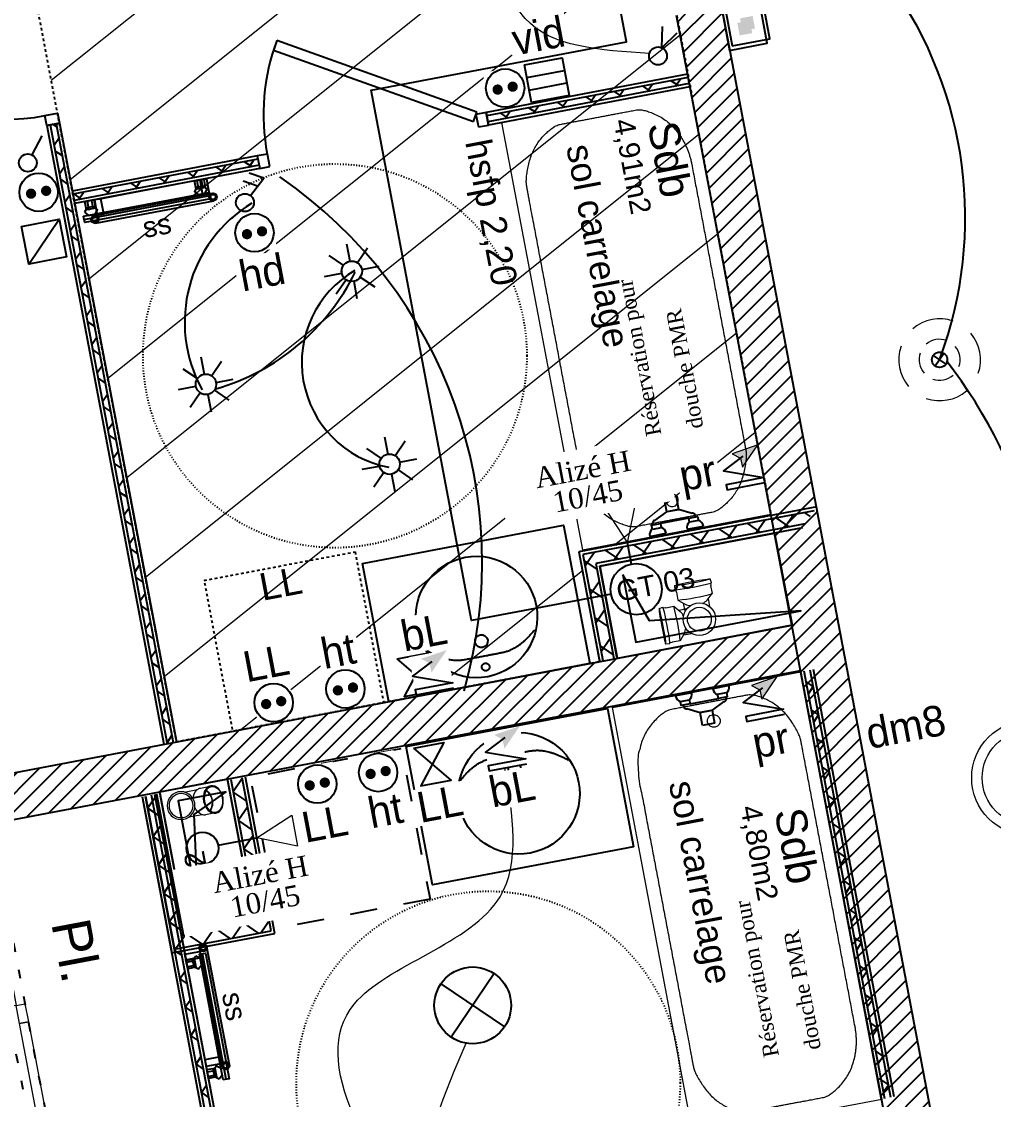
# Model space of a CAD drawing. Header units: centimetres. Extents: x 209280 to 319866, y -365283 to -277503.
# Drawn here: x 218585 to 222384, y -323979 to -319766 of the extents above; entities that cross this region are included whole.
import ezdxf

# ---------------------------------------------------------------- set-up
doc = ezdxf.new("R2010")
doc.units = ezdxf.units.CM
doc.linetypes.add('Style de ligne -1', pattern=[0.41664, 0.20828, -0.20836])
doc.linetypes.add('Style de ligne -5', pattern=[0.20828, 0.069425, -0.138855])
doc.layers.get('0').update_dxf_attribs({"color": 252})
for name, color, linetype in [('3-BAT C-Niveau 1', 252, 'Continuous'), ('prlm-EAU-CHU', 42, 'Continuous'), ('prlm-EAU-EF', 161, 'Continuous'), ('prlm-GT', 242, 'Continuous'), ('prlm-MOD', 64, 'Continuous'), ('prlm-MOD-PB', 123, 'Continuous'), ('prlm-VMC', 93, 'Continuous')]:
    doc.layers.add(name, color=color, linetype=linetype)
for name, color, linetype, lineweight in [('prlm-CHAUFF-CONV', 1, 'Continuous', 25), ('prlm-ELEC-CFA', 1, 'Continuous', 25), ('prlm-ELEC-CFO', 1, 'Continuous', 25)]:
    doc.layers.add(name, color=color, linetype=linetype, lineweight=lineweight)
doc.layers.add('prlm-ZEROPLOT', color=254, linetype='Continuous', plot=False)
doc.styles.add('Geneva', font='arial.ttf')
doc.styles.add('Helvetica', font='arial.ttf')
doc.styles.add('prlm-elec-cfa', font='comic.ttf', dxfattribs={"height": 12})
doc.styles.add('prlm-elec-cfo', font='comic.ttf', dxfattribs={"height": 12})
doc.styles.add('prlm-vmc', font='pala.ttf', dxfattribs={"height": 14})
pattern_1 = [(45, (89146.82, 134700.79), (-31.2347524, 39.0434405), [])]

# ---------------------------------------------------------------- blocks, each defined once
blk = doc.blocks.new('xi.cee1')
at = {"layer": 'prlm-EAU-CHU', "color": 0, "lineweight": 13}
for p, q in [((7.43, 5), (2.17, 5)), ((12.09, 5.34), (8.77, 5.34)), ((2.17, -5), (7.43, -5)), ((8.77, -5.34), (12.09, -5.34))]:
    blk.add_line(p, q, dxfattribs=at)
for radius in [5.45, 4.69]:
    blk.add_circle((0, 0), radius, dxfattribs=at)
for centre, radius, start, end in [((10.09, 0.78), 4.99, 122.4397, 169.5051), ((8.79, 2.49), 2.86, 90.508, 118.9381), ((6.35, 0), 5.87, 317.8112, 42.1667), ((6.14, 0), 6.3, 318.9248, 41.0752), ((10.09, -0.78), 4.99, 190.4949, 237.5603), ((8.79, -2.49), 2.86, 241.0619, 269.492)]:
    blk.add_arc(centre, radius, start, end, dxfattribs=at)
for centre, major_axis, ratio in [((12.84, 0), (0, -5.44), 0.708306), ((12.94, 0), (0, -5.05), 0.707331)]:
    blk.add_ellipse(centre, major_axis=major_axis, ratio=ratio, dxfattribs=at)
blk = doc.blocks.new('xi.be')
at = {"layer": 'prlm-VMC', "color": 0, "linetype": 'ByBlock', "lineweight": 5, "flags": 128}
blk.add_lwpolyline([(-6.17, -15), (6.17, -15), (0, 0)], close=True, dxfattribs=at)
at = {"layer": 'prlm-VMC', "color": 0, "linetype": 'ByBlock', "lineweight": 5}
blk.add_solid([(0, -1), (5.17, -14), (-5.17, -14), (0, -1)], dxfattribs=at)
blk = doc.blocks.new('xi.cceu2')
at = {"layer": 'prlm-EAU-CHU', "color": 0, "lineweight": 13}
for p, q in [((7.27, 4.87), (4.09, 4.87)), ((6.83, 4.34), (8.91, 6.84)), ((8.92, 6.85), (12.09, 6.85)), ((12.09, 6.85), (12.22, 6.97)), ((12.22, 6.97), (13.03, 6.97)), ((13.12, 7.25), (13.03, 6.97)), ((13.12, 7.25), (14.67, 7.11)), ((-4.87, -7.27), (-4.87, -4.09)), ((4.87, -4.09), (4.87, -7.27)), ((-4.34, -6.83), (-6.84, -8.91)), ((4.09, -4.87), (7.27, -4.87)), ((6.84, -8.91), (4.34, -6.83)), ((8.91, -6.84), (6.83, -4.34)), ((12.09, -6.85), (8.92, -6.85)), ((12.22, -6.97), (12.09, -6.85)), ((13.03, -6.97), (12.22, -6.97)), ((13.03, -6.94), (13.12, -7.25)), ((14.67, -7.11), (13.12, -7.25)), ((-6.85, -12.09), (-6.97, -12.22)), ((-6.97, -12.22), (-6.97, -13.03)), ((-6.85, -8.92), (-6.85, -12.09)), ((6.85, -12.09), (6.85, -8.92)), ((6.97, -12.22), (6.85, -12.09)), ((6.97, -13.03), (6.97, -12.22)), ((-7.25, -13.12), (-6.97, -13.03)), ((-7.25, -13.12), (-7.11, -14.67)), ((6.94, -13.03), (7.25, -13.12)), ((7.11, -14.67), (7.25, -13.12))]:
    blk.add_line(p, q, dxfattribs=at)
for radius in [6.36, 4.67]:
    blk.add_circle((0, 0), radius, dxfattribs=at)
for centre, radius, start, end in [((11.68, 0.73), 6.05, 143.4458, 163.8668), ((87.18, 0), 78.56, 174.9975, 185.0025), ((119.65, -0.01), 106.84, 176.2523, 183.719), ((11.68, -0.73), 6.05, 196.1332, 216.5542), ((-0.73, -11.68), 6.05, 106.1332, 126.5542), ((0.73, -11.68), 6.05, 53.4458, 73.8668), ((0, -87.18), 78.56, 84.9975, 95.0025), ((0.01, -119.65), 106.84, 86.281, 93.7477)]:
    blk.add_arc(centre, radius, start, end, dxfattribs=at)
at = {"layer": 'prlm-EAU-CHU', "color": 0, "lineweight": 13, "extrusion": (0, 0, -1)}
blk.add_ellipse((14.67, 0), major_axis=(0, -7.1), ratio=0.043635, dxfattribs=at)
at = {"layer": 'prlm-EAU-CHU', "color": 0, "lineweight": 13}
blk.add_ellipse((0, -14.67), major_axis=(7.1, 0), ratio=0.043635, dxfattribs=at)
blk = doc.blocks.new('xi.BSO')
at = {"layer": 'prlm-ELEC-CFO', "lineweight": 5}
blk.add_hatch(color=0, dxfattribs=at).paths.add_polyline_path([(-2.5, -2.5), (2.5, -2.5), (2.5, 2.5), (-2.5, 2.5)])
at = {"layer": 'prlm-ELEC-CFO', "color": 0, "flags": 128}
blk.add_lwpolyline([(-7.5, -7.5), (7.5, -7.5), (7.5, 7.5), (-7.5, 7.5)], close=True, dxfattribs=at)
blk = doc.blocks.new('xi.LLrob')
at = {"layer": 'prlm-EAU-EF', "color": 0}
blk.add_lwpolyline([(-6, 7.5), (6, 7.5), (-6, -7.5), (6, -7.5)], close=True, dxfattribs=at)
blk = doc.blocks.new('xi.LL')
at = {"color": 0, "lineweight": 5}
blk.add_wipeout([(-7.5, -7.5), (7.5, -7.5), (7.5, 7.5), (-7.5, 7.5)], dxfattribs=at).dxf.layer = 'prlm-ELEC-CFO'
at = {"layer": 'prlm-ELEC-CFO', "color": 0, "linetype": 'ByBlock', "lineweight": 5, "const_width": 2}
for points in [[(-4, 0, 1), (-2, 0, 1)], [(2, 0, 1), (4, 0, 1)]]:
    blk.add_lwpolyline(points, format="xyb", close=True, dxfattribs=at)
at = {"layer": 'prlm-ELEC-CFO', "color": 0, "linetype": 'ByBlock', "lineweight": -2}
blk.add_circle((0, 0), 7.5, dxfattribs=at)
blk = doc.blocks.new('xi.PCHT')
at = {"color": 0, "lineweight": 5}
blk.add_wipeout([(-7.5, -7.5), (7.5, -7.5), (7.5, 7.5), (-7.5, 7.5)], dxfattribs=at).dxf.layer = 'prlm-ELEC-CFO'
at = {"layer": 'prlm-ELEC-CFO', "color": 0, "linetype": 'ByBlock', "lineweight": 5, "const_width": 2}
for points in [[(-4, 0, 1), (-2, 0, 1)], [(2, 0, 1), (4, 0, 1)]]:
    blk.add_lwpolyline(points, format="xyb", close=True, dxfattribs=at)
at = {"layer": 'prlm-ELEC-CFO', "color": 0, "linetype": 'ByBlock', "lineweight": -2}
blk.add_circle((0, 0), 7.5, dxfattribs=at)
blk = doc.blocks.new('xi.PCHD')
at = {"color": 0, "lineweight": 5}
blk.add_wipeout([(-7.5, -7.5), (7.5, -7.5), (7.5, 7.5), (-7.5, 7.5)], dxfattribs=at).dxf.layer = 'prlm-ELEC-CFO'
at = {"layer": 'prlm-ELEC-CFO', "color": 0, "linetype": 'ByBlock', "lineweight": 5, "const_width": 2}
for points in [[(-4, 0, 1), (-2, 0, 1)], [(2, 0, 1), (4, 0, 1)]]:
    blk.add_lwpolyline(points, format="xyb", close=True, dxfattribs=at)
at = {"layer": 'prlm-ELEC-CFO', "color": 0, "linetype": 'ByBlock', "lineweight": -2}
blk.add_circle((0, 0), 7.5, dxfattribs=at)
blk = doc.blocks.new('xi.PR')
at = {"layer": 'prlm-ELEC-CFO', "lineweight": 5}
blk.add_hatch(color=0, dxfattribs=at).paths.add_polyline_path([(-3, 6), (-0.1, 3.7), (0, 0), (7.5, 7.5)])
at = {"layer": 'prlm-ELEC-CFO', "color": 0}
blk.add_lwpolyline([(0.95, 4.23), (-7.5, 0), (7.5, -5.5), (-7.5, -5.5), (-7.5, -7.5), (7.5, -7.5)], dxfattribs=at)
at = {"layer": 'prlm-ELEC-CFO', "color": 0, "lineweight": 5, "flags": 128}
blk.add_lwpolyline([(-3, 6), (-0.1, 3.7), (0, 0), (7.5, 7.5)], close=True, dxfattribs=at)
blk = doc.blocks.new('xi.DA')
at = {"layer": 'prlm-ELEC-CFO', "color": 0}
for points in [[(4.05, 1.39), (-1.17, 4.34)], [(0.61, -1.67), (7.04, 4.05), (1.81, 7.01)]]:
    blk.add_lwpolyline(points, dxfattribs=at)
blk.add_circle((-2, -4), 3.5, dxfattribs=at)
blk = doc.blocks.new('xi.BL')
at = {"color": 0, "lineweight": 5}
blk.add_wipeout([(-7.5, -7.5), (7.5, -7.5), (7.5, 7.5), (-7.5, 7.5)], dxfattribs=at).dxf.layer = 'prlm-ELEC-CFO'
at = {"layer": 'prlm-ELEC-CFO', "lineweight": 5}
blk.add_hatch(color=0, dxfattribs=at).paths.add_polyline_path([(-3, 6), (-0.1, 3.7), (0, 0), (7.5, 7.5)])
at = {"layer": 'prlm-ELEC-CFO', "color": 0}
blk.add_lwpolyline([(0.95, 4.23), (-7.5, 0), (7.5, -5.5), (-7.5, -5.5), (-7.5, -7.5), (7.5, -7.5)], dxfattribs=at)
blk = doc.blocks.new('xi.PC')
at = {"color": 0, "lineweight": 5}
blk.add_wipeout([(-7.5, -7.5), (7.5, -7.5), (7.5, 7.5), (-7.5, 7.5)], dxfattribs=at).dxf.layer = 'prlm-ELEC-CFO'
at = {"layer": 'prlm-ELEC-CFO', "color": 0, "linetype": 'ByBlock', "lineweight": 5, "const_width": 2}
for points in [[(-4, 0, 1), (-2, 0, 1)], [(2, 0, 1), (4, 0, 1)]]:
    blk.add_lwpolyline(points, format="xyb", close=True, dxfattribs=at)
at = {"layer": 'prlm-ELEC-CFO', "color": 0, "linetype": 'ByBlock', "lineweight": -2}
blk.add_circle((0, 0), 7.5, dxfattribs=at)
blk = doc.blocks.new('xi.VID')
at = {"layer": 'prlm-ELEC-CFA', "color": 0, "linetype": 'ByBlock', "lineweight": -2, "flags": 128}
blk.add_lwpolyline([(-7.5, 7.5), (7.5, 7.5), (7.5, -7.5), (-7.5, -7.5)], close=True, dxfattribs=at)
at = {"layer": 'prlm-ELEC-CFA', "color": 0}
for points in [[(-7.5, 2.5), (7.5, 2.5)], [(-7.5, -2.5), (7.5, -2.5)]]:
    blk.add_lwpolyline(points, dxfattribs=at)
blk = doc.blocks.new('xi.VV')
at = {"layer": 'prlm-ELEC-CFO', "color": 0}
blk.add_lwpolyline([(6.95, 3.42), (0.01, -1.13), (1.91, 6.95)], dxfattribs=at)
blk.add_circle((-2, -4), 3.5, dxfattribs=at)
blk = doc.blocks.new('xi.SPOT')
at = {"color": 0, "lineweight": 5}
blk.add_wipeout([(-4, 0), (-2.83, -2.83), (0, -4), (2.83, -2.83), (4, 0), (2.83, 2.83), (0, 4), (-2.83, 2.83)], dxfattribs=at).dxf.layer = 'prlm-ELEC-CFO'
at = {"layer": 'prlm-ELEC-CFO', "color": 0, "linetype": 'ByBlock', "lineweight": -2, "flags": 128}
for points in [[(0, 10.88), (0, 4)], [(-7.69, 7.69), (-2.83, 2.83)], [(7.69, 7.69), (2.83, 2.83)], [(-10.88, 0), (-4, 0)], [(4, 0), (10.88, 0)], [(-2.83, -2.83), (-7.69, -7.69)], [(0, -4), (0, -10.88)], [(2.83, -2.83), (7.69, -7.69)]]:
    blk.add_lwpolyline(points, dxfattribs=at)
at = {"layer": 'prlm-ELEC-CFO', "color": 0, "linetype": 'ByBlock', "lineweight": -2}
blk.add_circle((0, 0), 4, dxfattribs=at)
blk = doc.blocks.new('xi.dchrob')
at = {"layer": 'prlm-MOD', "color": 161}
for p, q in [((8.16, -2.3), (8.16, 2.3)), ((13.38, 1.16), (13.38, -1.16))]:
    blk.add_line(p, q, dxfattribs=at)
for points in [[(0, 10.66), (0, 4.16)], [(4.19, -5.66), (4.19, 5.66)], [(5.77, 7.56), (8.16, 2.38)], [(0, -4.16), (0, -10.66)], [(5.77, -7.26), (8.16, -2.37)]]:
    blk.add_lwpolyline(points, dxfattribs=at)
for points in [[(2.5, 9.16), (4.19, 9.16), (4.19, 5.66), (2.5, 5.66)], [(13.38, -2.37), (8.16, -2.37), (8.16, 2.38), (13.38, 2.38)], [(2.5, -5.66), (4.19, -5.66), (4.19, -9.16), (2.5, -9.16)]]:
    blk.add_lwpolyline(points, close=True, dxfattribs=at)
for centre, radius, start, end in [((0, 7.41), 3.25, 32.579, 90), ((4.65, 7.56), 1.13, 0, 114.0743), ((0, 7.41), 3.25, 270, 327.421), ((0, -7.41), 3.25, 32.579, 90), ((4.65, -7.26), 1.13, 245.9257, 360), ((0, -7.41), 3.25, 270, 327.421)]:
    blk.add_arc(centre, radius, start, end, dxfattribs=at)
blk = doc.blocks.new('xi.SA')
at = {"layer": 'prlm-ELEC-CFO', "color": 0}
blk.add_lwpolyline([(0.2, -1.28), (5.5, 5.28)], dxfattribs=at)
blk.add_circle((-2, -4), 3.5, dxfattribs=at)
blk = doc.blocks.new('xi.PTCE')
at = {"layer": 'prlm-ELEC-CFO', "color": 0}
for points in [[(-10.61, 10.61), (10.61, -10.61)], [(10.61, 10.61), (-10.61, -10.61)]]:
    blk.add_lwpolyline(points, dxfattribs=at)
at = {"layer": 'prlm-ELEC-CFO', "color": 0, "linetype": 'ByBlock'}
blk.add_circle((0, 0), 15, dxfattribs=at)
blk = doc.blocks.new('xi.tsl-050-050')
at = {"layer": 'prlm-CHAUFF-CONV', "linetype": 'ByBlock', "lineweight": -2}
h = blk.add_hatch(color=0, dxfattribs=at)
edge = h.paths.add_edge_path()
edge.add_arc((-23.5, 7.5), 1.5, 0, 360)
edge = h.paths.add_edge_path(flags=17)
edge.add_arc((-23.5, 7.5), 1, 0, 360)
edge = h.paths.add_edge_path()
edge.add_arc((23.5, 7.5), 1.5, 0, 360)
edge = h.paths.add_edge_path(flags=17)
edge.add_arc((23.5, 7.5), 1, 0, 360)
at = {"layer": 'prlm-CHAUFF-CONV', "color": 0, "linetype": 'ByBlock', "lineweight": -2, "flags": 128}
for points in [[(23.5, 9), (-23.5, 9)], [(23.5, 6), (-23.5, 6)]]:
    blk.add_lwpolyline(points, dxfattribs=at)
at = {"layer": 'prlm-CHAUFF-CONV', "color": 0, "linetype": 'ByBlock', "lineweight": -2}
for points in [[(-19.73, 0), (-22.27, 0), (-22.27, 6), (-19.73, 6)], [(19.73, 0), (22.27, 0), (22.27, 6), (19.73, 6)]]:
    blk.add_lwpolyline(points, close=True, dxfattribs=at)
for centre, radius in [((-23.5, 7.5), 1.5), ((-23.5, 7.5), 1), ((23.5, 7.5), 1.5), ((23.5, 7.5), 1)]:
    blk.add_circle(centre, radius, dxfattribs=at)
at = {"layer": 'prlm-ZEROPLOT', "linetype": 'ByBlock', "lineweight": -2, "flags": 128}
blk.add_lwpolyline([(-21, 0), (21, 0)], dxfattribs=at)
blk = doc.blocks.new('xi.dm8')
at = {"layer": 'prlm-ELEC-CFO', "color": 0}
for points in [[(-2.12, 2.12), (2.12, -2.12)], [(2.12, 2.12), (-2.12, -2.12)]]:
    blk.add_lwpolyline(points, dxfattribs=at)
blk.add_circle((0, 0), 3, dxfattribs=at)
at = {"layer": 'prlm-ELEC-CFO', "color": 0, "lineweight": 13}
for radius, start, end in [(16, 60, 120), (16, 150, 210), (8, 60, 120), (16, 330, 30), (8, 150, 210), (8, 330, 30), (8, 240, 300), (16, 240, 300)]:
    blk.add_arc((0, 0), radius, start, end, dxfattribs=at)
blk = doc.blocks.new('xi.lumD')
at = {"layer": 'prlm-ELEC-CFO', "color": 0, "linetype": 'ByBlock', "lineweight": 13}
for radius in [22.49, 18.39]:
    blk.add_circle((0, 0), radius, dxfattribs=at)
blk = doc.blocks.new('Groupe-73-1')
at = {"linetype": 'Continuous', "flags": 128}
blk.add_lwpolyline([(13184.54, -45697.6), (13105.94, -45712.51), (13095.68, -45658.48), (13174.28, -45643.56)], close=True, dxfattribs=at)
at = {"linetype": 'Continuous'}
for centre, major_axis in [((13140.25, -45679.39), (4.43, -23.33)), ((13142.17, -45688.87), (-2.46, -0.47)), ((13143.86, -45698.91), (-1.47, -0.28))]:
    blk.add_ellipse(centre, major_axis=major_axis, ratio=1, dxfattribs=at)
blk.add_open_spline([(13120.87, -45692.38), (13128.4, -45697.36), (13143.74, -45694.55), (13156.99, -45691.94), (13163.05, -45684.37)], degree=2, dxfattribs=at)
blk = doc.blocks.new('Baignoire 175x75')
at = {"linetype": 'Continuous', "lineweight": 18, "flags": 128}
blk.add_lwpolyline([(0, 0), (170, 0), (170, -75), (0, -75)], close=True, dxfattribs=at)
at = {"linetype": 'Continuous', "lineweight": 18}
blk.add_ellipse((12.5, -37), major_axis=(2.5, 0), ratio=1, dxfattribs=at)
blk.add_open_spline([(140.1, -5), (146.77, -5), (158.33, -10.35), (165, -19.6), (165, -37.5), (165, -55.4), (158.33, -64.65), (146.77, -70), (85, -70), (23.23, -70), (11.67, -64.65), (5, -55.4), (5, -37.5), (5, -19.6), (11.67, -10.35), (23.23, -5), (83.33, -5), (140.1, -5)], degree=2, knots=[0, 0, 0, 0.017264, 0.034528, 0.051791, 0.150116, 0.16738, 0.184644, 0.201908, 0.504316, 0.52158, 0.538843, 0.556107, 0.654432, 0.671696, 0.68896, 0.706224, 1, 1, 1], dxfattribs=at)
blk = doc.blocks.new('Groupe-83-1')
at = {"linetype": 'Continuous'}
for p, q in [((13032.61, -45508.48), (13033.26, -45511.93)), ((13030.89, -45508.8), (13031.57, -45512.39)), ((12986.88, -45524.03), (13036.01, -45514.73)), ((12988.04, -45516.92), (12988.7, -45520.44)), ((12989.76, -45516.59), (12990.34, -45519.7))]:
    blk.add_line(p, q, dxfattribs=at)
at = {"linetype": 'Continuous', "flags": 128}
for points in [[(13030.03, -45508.97), (13033.62, -45508.29), (13034.23, -45511.52), (13030.64, -45512.2)], [(13035.01, -45512.16), (13033.45, -45510.89), (13030.95, -45511.39), (13030.03, -45513.15), (13031.59, -45514.41), (13034.08, -45513.92)], [(12986.65, -45522.82), (13035.78, -45513.52), (13036.24, -45515.93), (12987.11, -45525.24)], [(12987.18, -45517.08), (12990.69, -45516.42), (12991.29, -45519.61), (12987.78, -45520.27)], [(12987.09, -45521.23), (12988.65, -45522.5), (12991.15, -45522), (12992.07, -45520.24), (12990.51, -45518.98), (12988.02, -45519.47)]]:
    blk.add_lwpolyline(points, close=True, dxfattribs=at)
at = {"insert": (13014.57, -45522.43), "char_height": 7.993, "width": 24.9991, "attachment_point": 2, "rotation": 10.6809, "line_spacing_factor": 1.060906, "style": 'Geneva'}
blk.add_mtext('ss', dxfattribs=at)
blk = doc.blocks.new('Sol carrelage')
at = {"insert": (0, -0.78), "char_height": 10.0872, "attachment_point": 2, "line_spacing_factor": 0.834288, "style": 'Helvetica'}
blk.add_mtext('sol carrelage', dxfattribs=at)
blk = doc.blocks.new('hsfp 2.20')
at = {"insert": (0, -0.78), "char_height": 10.087, "attachment_point": 2, "line_spacing_factor": 0.834288, "style": 'Helvetica'}
blk.add_mtext('hsfp 2,20', dxfattribs=at)
blk = doc.blocks.new('Groupe-40-1')
at = {"linetype": 'Continuous', "flags": 128}
blk.add_lwpolyline([(13201.62, -45769.23), (13123.02, -45784.09), (13112.8, -45730.04), (13191.41, -45715.19)], close=True, dxfattribs=at)
at = {"linetype": 'Continuous'}
for centre, major_axis in [((13156.85, -45748.33), (-4.41, 23.34)), ((13153.07, -45728.84), (-1.47, -0.28)), ((13155.17, -45738.81), (-2.46, -0.46))]:
    blk.add_ellipse(centre, major_axis=major_axis, ratio=1, dxfattribs=at)
blk.add_open_spline([(13134.06, -45743.32), (13139.25, -45735.93), (13154.56, -45732.94), (13167.84, -45730.53), (13176.25, -45735.35)], degree=2, dxfattribs=at)
blk = doc.blocks.new('Groupe-44-1')
at = {"linetype": 'Style de ligne -1', "ltscale": 50.8, "flags": 128}
blk.add_lwpolyline([(13122.12, -45789.68), (13063.18, -45800.9), (13051.96, -45741.95), (13110.9, -45730.73)], close=True, dxfattribs=at)
blk = doc.blocks.new('Groupe-52-1')
at = {"linetype": 'Continuous'}
for p, q in [((13042.44, -45860.07), (13033.13, -45810.94)), ((13026.89, -45814.34), (13030.33, -45813.68)), ((13027.21, -45816.06), (13030.8, -45815.38)), ((13035, -45857.19), (13038.1, -45856.6)), ((13035.33, -45858.91), (13038.84, -45858.24))]:
    blk.add_line(p, q, dxfattribs=at)
at = {"linetype": 'Continuous', "flags": 128}
for points in [[(13030.56, -45811.94), (13029.3, -45813.5), (13029.79, -45815.99), (13031.56, -45816.92), (13032.82, -45815.36), (13032.32, -45812.86)], [(13041.23, -45860.29), (13031.93, -45811.17), (13034.34, -45810.71), (13043.64, -45859.84)], [(13027.37, -45816.92), (13026.69, -45813.33), (13029.93, -45812.72), (13030.61, -45816.3)], [(13035.49, -45859.77), (13034.82, -45856.26), (13038.01, -45855.66), (13038.68, -45859.16)], [(13039.64, -45859.86), (13040.9, -45858.29), (13040.41, -45855.8), (13038.64, -45854.87), (13037.38, -45856.44), (13037.88, -45858.93)]]:
    blk.add_lwpolyline(points, close=True, dxfattribs=at)
at = {"insert": (13049.58, -45830.73), "char_height": 7.993, "width": 24.9991, "attachment_point": 2, "rotation": 280.6809, "line_spacing_factor": 1.060906, "style": 'Geneva'}
blk.add_mtext('ss', dxfattribs=at)
blk = doc.blocks.new('Groupe-53-1')
at = {"linetype": 'Style de ligne -5', "ltscale": 50.8, "flags": 128}
blk.add_lwpolyline([(12982.69, -45968.06), (12943.58, -45761.54), (12950.46, -45760.24), (12989.57, -45966.75)], close=True, dxfattribs=at)
at = {"linetype": 'Continuous', "lineweight": 18, "flags": 128}
for points in [[(12944.93, -45768.65), (12943.58, -45761.54), (12950.46, -45760.24), (12951.81, -45767.34)], [(12949.72, -45775.1), (12948.37, -45768), (12951.81, -45767.34), (12953.15, -45774.45)], [(12956.89, -45831.81), (12946.28, -45775.75), (12949.72, -45775.1), (12960.33, -45831.16)], [(12956.89, -45831.81), (12955.55, -45824.7), (12958.99, -45824.05), (12960.33, -45831.16)], [(12961.68, -45838.26), (12960.33, -45831.16), (12963.77, -45830.51), (12965.12, -45837.61)], [(12970.8, -45886.45), (12961.68, -45838.26), (12965.12, -45837.61), (12974.24, -45885.79)], [(12972.15, -45893.55), (12970.8, -45886.45), (12974.24, -45885.79), (12975.59, -45892.9)], [(12970.05, -45901.31), (12968.71, -45894.2), (12972.15, -45893.55), (12973.49, -45900.66)], [(12980, -45953.84), (12970.05, -45901.31), (12973.49, -45900.66), (12983.44, -45953.19)], [(12981.35, -45960.95), (12980, -45953.84), (12983.44, -45953.19), (12984.79, -45960.3)], [(12982.69, -45968.06), (12981.35, -45960.95), (12988.23, -45959.65), (12989.57, -45966.75)]]:
    blk.add_lwpolyline(points, close=True, dxfattribs=at)

msp = doc.modelspace()

# ---------------------------------------------------------------- hatches: boundary and pattern name
at = {"linetype": 'Continuous'}
h = msp.add_hatch(dxfattribs=at)
h.set_pattern_fill('02_ISOLANT', color=256, scale=10, angle=-169.254211, style=0, pattern_type=2)
h.set_pattern_definition([(235.745789, (88960.93, 134700.79), (66.12387, -45.029255), []), (325.745789, (88960.93, 134700.79), (-45.029255, -66.12387), [])])
h.paths.add_polyline_path([(221195.294, -320008.618), (221190.82, -319985.039), (220403.175, -320134.518), (220407.65, -320158.097)])
h = msp.add_hatch(dxfattribs=at)
h.set_pattern_fill('02_ISOLANT', color=256, scale=10, angle=-79.27656, style=0, pattern_type=2)
h.set_pattern_definition([(325.72344, (88960.93, 134700.79), (45.055044, 66.106301), []), (55.72344, (88960.93, 134700.79), (66.106301, -45.055044), [])])
h.paths.add_polyline_path([(218720.336, -320165.83), (218696.756, -320170.296), (219154.66, -322588.266), (219178.241, -322583.801)])
h = msp.add_hatch(dxfattribs=at)
h.set_pattern_fill('02_ISOLANT', color=256, scale=10, angle=-169.254211, style=0, pattern_type=2)
h.set_pattern_definition([(235.745789, (88960.93, 134700.79), (66.12387, -45.029255), []), (325.745789, (88960.93, 134700.79), (-45.029255, -66.12387), [])])
h.paths.add_polyline_path([(219513.607, -320327.768), (219509.132, -320304.189), (218785.767, -320441.469), (218790.232, -320465.05)])
h = msp.add_hatch(dxfattribs=at)
h.set_pattern_fill('02_ISOLANT', color=256, scale=10, angle=-79.276405, style=0, pattern_type=2)
h.set_pattern_definition([(325.723595, (88960.93, 134700.79), (45.054865, 66.106423), []), (55.723595, (88960.93, 134700.79), (66.106423, -45.054865), [])])
h.paths.add_polyline_path([(220830.204, -321884.233), (220778.785, -321849.189), (220857.294, -322263.749), (220900.526, -322255.562)])
h = msp.add_hatch(dxfattribs=at)
h.set_pattern_fill('02_ISOLANT', color=256, scale=10, angle=100.723595, style=0, pattern_type=2)
h.set_pattern_definition([(145.723595, (88960.93, 134700.79), (-45.054865, -66.106423), []), (235.723595, (88960.93, 134700.79), (-66.106423, 45.054865), [])])
h.paths.add_polyline_path([(219509.206, -323284.187), (219560.625, -323319.231), (219447.466, -322721.705), (219404.235, -322729.892)])
h = msp.add_hatch(dxfattribs=at)
h.set_pattern_fill('02_ISOLANT', color=256, scale=10, angle=-79.276402, style=0, pattern_type=2)
h.set_pattern_definition([(325.723598, (88960.93, 134700.79), (45.054861, 66.106426), []), (55.723598, (88960.93, 134700.79), (66.106426, -45.054861), [])])
h.paths.add_polyline_path([(219092.438, -322788.367), (219068.857, -322792.832), (219457.109, -324842.974), (219476.226, -324814.936)])
h = msp.add_hatch(dxfattribs=at)
h.set_pattern_fill('02_ISOLANT', color=256, scale=10, angle=-79.276405, style=0, pattern_type=2)
h.set_pattern_definition([(325.723595, (88960.93, 134700.79), (45.054865, 66.106423), []), (55.723595, (88960.93, 134700.79), (66.106423, -45.054865), [])])
h.paths.add_polyline_path([(219112.679, -322784.533), (219069.448, -322792.72), (219182.711, -323390.8), (219217.755, -323339.381)])
h = msp.add_hatch(dxfattribs=at)
h.set_pattern_fill('02_ISOLANT', color=256, scale=10, angle=10.723595, style=0, pattern_type=2)
h.set_pattern_definition([(55.723595, (88960.93, 134700.79), (-66.106423, 45.054865), []), (145.723595, (88960.93, 134700.79), (45.054865, 66.106423), [])])
h.paths.add_polyline_path([(219217.755, -323339.381), (219182.711, -323390.8), (219560.625, -323319.231), (219509.206, -323284.187)])
at = {"layer": '3-BAT C-Niveau 1', "linetype": 'Continuous', "lineweight": 18}
h = msp.add_hatch(dxfattribs=at)
h.set_pattern_fill('BA 13', color=256, scale=10, style=0, pattern_type=2)
h.set_pattern_definition([(218.65981, (88960.93, 134700.8), (-199.24783, 287.75041), [])])
h.paths.add_polyline_path([(218111.206, -316879.481), (219094.019, -316693.37), (219511.144, -318895.207), (219950.199, -318812.059), (219940.896, -318762.933), (219550.964, -318836.777), (219305.405, -317540.837), (220679.372, -317280.637), (220924.796, -318576.603), (220874.296, -318586.167), (220883.599, -318635.294), (220934.188, -318625.713), (221206.827, -320061.11), (221205.453, -320062.235), (221514.956, -321696.543), (220763.56, -321838.657), (220844.845, -322267.881), (219191.016, -322581.39), (219109.145, -322149.074), (219109.146, -322149.074), (218429.84, -318562.027), (217789.941, -318683.211), (217792.346, -318695.986), (217722.481, -318695.986), (217843.394, -319334.459), (217272.387, -319442.596), (217028.16, -318152.973), (218306.47, -317910.889)])
at = {"layer": '3-BAT C-Niveau 1', "linetype": 'Continuous'}
h = msp.add_hatch(dxfattribs=at)
h.set_pattern_fill('MURS MACONNERIE-2', color=256, scale=10, style=0, pattern_type=2)
h.set_pattern_definition(pattern_1)
h.paths.add_polyline_path([(222092.56, -324742.876), (222269.416, -324709.383), (221322.576, -319709.659), (221145.719, -319743.152)])
h = msp.add_hatch(dxfattribs=at)
h.set_pattern_fill('02_ISOLANT', color=256, scale=10, angle=-169.276405, style=0, pattern_type=2)
h.set_pattern_definition([(235.723595, (88960.93, 134700.79), (66.106423, -45.054865), []), (325.723595, (88960.93, 134700.79), (-45.054865, -66.106423), [])])
h.paths.add_polyline_path([(221648.133, -321729.335), (221683.177, -321677.916), (220778.785, -321849.189), (220830.204, -321884.233)])
h = msp.add_hatch(dxfattribs=at)
h.set_pattern_fill('MURS MACONNERIE-2', color=256, scale=10, style=0, pattern_type=2)
h.set_pattern_definition(pattern_1)
h.paths.add_polyline_path([(214770.856, -323418.124), (214804.348, -323594.981), (221637.394, -322300.949), (221603.901, -322124.092)])
h = msp.add_hatch(dxfattribs=at)
h.set_pattern_fill('02_ISOLANT', color=256, scale=10, angle=100.701401, style=0, pattern_type=2)
h.set_pattern_definition([(145.7014, (88960.93, 134700.79), (-45.080468, -66.088966), []), (235.7014, (88960.93, 134700.79), (-66.088966, 45.080468), [])])
h.paths.add_polyline_path([(221960.044, -323975.834), (221983.626, -323971.377), (221667.952, -322300.94), (221644.369, -322305.397)])

# ---------------------------------------------------------------- linework, layer by layer
at = {"linetype": 'Continuous'}
for p, q in [((219583.134, -319840.708), (219569.685, -319878.379)), ((220364.814, -320119.77), (219583.134, -319840.708)), ((219569.685, -319878.379), (220351.365, -320157.441)), ((221190.82, -319985.039), (220403.175, -320134.518)), ((221190.82, -319985.039), (220403.175, -320134.518)), ((221195.294, -320008.618), (220407.65, -320158.097)), ((221195.294, -320008.618), (220407.65, -320158.097)), ((221197.718, -320021.39), (220410.073, -320170.869)), ((220351.365, -320157.441), (220364.814, -320119.77)), ((218696.756, -320170.296), (219154.66, -322588.266)), ((218696.756, -320170.296), (219154.66, -322588.266)), ((218720.336, -320165.83), (219178.241, -322583.801)), ((218720.336, -320165.83), (219178.241, -322583.801)), ((218733.109, -320163.411), (219191.014, -322581.382)), ((220370.775, -320178.327), (220410.073, -320170.869)), ((219546.005, -320283.948), (219506.706, -320291.406)), ((219506.706, -320291.406), (219516.031, -320340.54)), ((219555.33, -320333.082), (219546.005, -320283.948)), ((219509.132, -320304.189), (218785.767, -320441.469)), ((219509.132, -320304.189), (218785.767, -320441.469)), ((219513.607, -320327.768), (218790.232, -320465.05)), ((219513.607, -320327.768), (218790.232, -320465.05)), ((219516.031, -320340.54), (219555.33, -320333.082)), ((219516.031, -320340.54), (218792.651, -320477.823)), ((220778.785, -321849.189), (220857.294, -322263.749)), ((220778.785, -321849.189), (220857.294, -322263.749)), ((220830.204, -321884.233), (220900.526, -322255.562)), ((220830.204, -321884.233), (220900.526, -322255.562)), ((220845.396, -321894.587), (220913.298, -322253.143)), ((219494.014, -323273.832), (219391.462, -322732.311)), ((219509.206, -323284.187), (219404.235, -322729.892)), ((219509.206, -323284.187), (219404.235, -322729.892)), ((219560.625, -323319.231), (219447.466, -322721.705)), ((219560.625, -323319.231), (219447.466, -322721.705)), ((219068.857, -322792.832), (219457.109, -324842.974)), ((219068.857, -322792.832), (219457.109, -324842.974)), ((219069.448, -322792.72), (219182.711, -323390.8)), ((219069.448, -322792.72), (219182.711, -323390.8)), ((219092.438, -322788.367), (219476.226, -324814.936)), ((219092.438, -322788.367), (219476.226, -324814.936)), ((219105.21, -322785.948), (219486.581, -324799.749)), ((219112.679, -322784.533), (219217.755, -323339.381)), ((219112.679, -322784.533), (219217.755, -323339.381)), ((219125.452, -322782.114), (219228.109, -323324.189)), ((219217.755, -323339.381), (219509.206, -323284.187)), ((219217.755, -323339.381), (219509.206, -323284.187)), ((219228.109, -323324.189), (219494.014, -323273.832)), ((219182.711, -323390.8), (219560.625, -323319.231)), ((219182.711, -323390.8), (219560.625, -323319.231))]:
    msp.add_line(p, q, dxfattribs=at)
at = {"linetype": 'Continuous', "lineweight": 25}
for p, q in [((221188.396, -319972.267), (220400.751, -320121.746)), ((221197.718, -320021.39), (220410.073, -320170.869)), ((220400.751, -320121.746), (220410.073, -320170.869)), ((218683.983, -320172.714), (218733.109, -320163.411)), ((218733.109, -320163.411), (219112.342, -322165.954)), ((218683.983, -320172.714), (219141.887, -322590.685)), ((219506.709, -320291.417), (218783.348, -320428.696)), ((219506.709, -320291.417), (219516.031, -320340.54)), ((219516.031, -320340.54), (218792.651, -320477.823)), ((220763.593, -321838.835), (220844.521, -322266.168)), ((220845.396, -321894.587), (220913.298, -322253.143)), ((219121.646, -322215.081), (219191.014, -322581.382)), ((219494.014, -323273.832), (219391.462, -322732.311)), ((219575.817, -323329.585), (219460.239, -322719.286)), ((219056.084, -322795.251), (219446.754, -324858.161)), ((219056.675, -322795.139), (219172.357, -323405.992)), ((219105.21, -322785.948), (219198.237, -323277.168)), ((219125.452, -322782.114), (219228.109, -323324.189)), ((219228.109, -323324.189), (219494.014, -323273.832)), ((219172.357, -323405.992), (219575.817, -323329.585)), ((219207.541, -323326.295), (219486.581, -324799.749))]:
    msp.add_line(p, q, dxfattribs=at)
at = {"linetype": 'Continuous', "flags": 128}
for points in [[(218683.983, -320172.714), (218676.54, -320133.413), (218725.678, -320124.107), (218733.121, -320163.409)], [(219384.461, -322776.048), (219197.204, -322811.51), (219275.973, -323227.443), (219259.258, -322865.228)]]:
    msp.add_lwpolyline(points, close=True, dxfattribs=at)
at = {"linetype": 'Style de ligne -1', "ltscale": 50.8, "flags": 128}
msp.add_lwpolyline([(219889.017, -321838.545), (220000.675, -322428.064), (219411.157, -322539.723), (219299.498, -321950.204)], close=True, dxfattribs=at)
at = {"linetype": 'Style de ligne -5', "ltscale": 50.8}
for centre in [(219810.085, -321072.698), (220409.374, -323914.64)]:
    msp.add_circle(centre, 750.014, dxfattribs=at)
at = {"linetype": 'Continuous'}
for centre, start, end in [((218522.103, -319317.907), 192.793131, 280.72344), ((220361.45, -320129.193), 159.662666, 190.745789)]:
    msp.add_arc(centre, 830.542, start, end, dxfattribs=at)
at = {"layer": '3-BAT C-Niveau 1', "linetype": 'Continuous', "lineweight": 25}
for p, q in [((222092.56, -324742.876), (221145.719, -319743.152)), ((222092.56, -324742.876), (221145.719, -319743.152)), ((222269.416, -324709.383), (221322.576, -319709.659)), ((222269.416, -324709.383), (221322.576, -319709.659)), ((221693.531, -321662.724), (220763.593, -321838.835)), ((221637.779, -321744.527), (220845.396, -321894.587)), ((214770.856, -323418.124), (221603.901, -322124.092)), ((214770.856, -323418.124), (221603.901, -322124.092)), ((214804.348, -323594.981), (221637.394, -322300.949)), ((214804.348, -323594.981), (221637.394, -322300.949)), ((221947.27, -323978.248), (221631.595, -322307.811)), ((221996.4, -323968.963), (221680.726, -322298.526))]:
    msp.add_line(p, q, dxfattribs=at)
at = {"layer": '3-BAT C-Niveau 1', "linetype": 'Continuous'}
for p, q in [((221683.177, -321677.916), (220778.785, -321849.189)), ((221683.177, -321677.916), (220778.785, -321849.189)), ((221648.133, -321729.335), (220830.204, -321884.233)), ((221648.133, -321729.335), (220830.204, -321884.233)), ((221637.779, -321744.527), (220845.396, -321894.587)), ((221947.27, -323978.248), (221631.595, -322307.811)), ((221960.044, -323975.834), (221644.369, -322305.397)), ((221960.044, -323975.834), (221644.369, -322305.397)), ((221983.626, -323971.377), (221667.952, -322300.94)), ((221983.626, -323971.377), (221667.952, -322300.94))]:
    msp.add_line(p, q, dxfattribs=at)
at = {"layer": '3-BAT C-Niveau 1', "linetype": 'Style de ligne -1', "ltscale": 50.8, "flags": 128}
msp.add_lwpolyline([(218111.206, -316879.481), (219094.019, -316693.37), (219511.144, -318895.207), (219950.199, -318812.059), (219940.896, -318762.933), (219550.964, -318836.777), (219305.405, -317540.837), (220679.372, -317280.637), (220924.796, -318576.603), (220874.296, -318586.167), (220883.599, -318635.294), (220934.188, -318625.713), (221206.827, -320061.11), (221205.453, -320062.235), (221514.956, -321696.543), (220763.56, -321838.657), (220844.845, -322267.881), (219191.016, -322581.39), (219109.145, -322149.074), (219109.146, -322149.074), (218429.84, -318562.027), (217789.941, -318683.211), (217792.346, -318695.986), (217722.481, -318695.986), (217843.394, -319334.459), (217272.387, -319442.596), (217028.16, -318152.973), (218306.47, -317910.889)], close=True, dxfattribs=at)
at = {"layer": '3-BAT C-Niveau 1', "linetype": 'Continuous', "flags": 128}
msp.add_lwpolyline([(220935.95, -321928.409), (220985.699, -322191.106), (221631.383, -322068.827), (221039.229, -322108.323)], close=True, dxfattribs=at)
at = {"layer": 'prlm-ELEC-CFO'}
msp.add_arc((220693.17, -320533.38), 1580.904, 339.699993, 35.317219, dxfattribs=at)
at = {"layer": 'prlm-ELEC-CFO', "lineweight": 13}
msp.add_spline([(220213.048, -324591.52), (220166.474, -324345.59), (220322.89, -323758.676)], degree=3, dxfattribs=at)
at = {"layer": 'prlm-GT', "ltscale": 50}
for points in [[(220845.508, -321894.903), (221528.763, -321765.509), (221596.983, -322125.74), (220913.728, -322255.133)], [(219218.476, -323273.04), (219484.38, -323222.683), (219390.472, -322726.805), (219124.567, -322777.161)]]:
    msp.add_lwpolyline(points, close=True, dxfattribs=at)
at = {"layer": 'prlm-VMC'}
for points in [[(220889.566, -322003.331), (220344.232, -322106.606), (219951.892, -320034.881), (220950.431, -319845.779), (220309.417, -316460.949)], [(219353.677, -322985.362), (219505.245, -322956.658)]]:
    msp.add_lwpolyline(points, dxfattribs=at)
at = {"layer": 'prlm-VMC', "ltscale": 50}
msp.add_lwpolyline([(220969.212, -321886.471), (220953.446, -321803.218)], dxfattribs=at)
at = {"layer": 'prlm-VMC'}
for centre, radius in [((220987.819, -321984.724), 100), ((219292.268, -322996.991), 62.5)]:
    msp.add_circle(centre, radius, dxfattribs=at)

# ---------------------------------------------------------------- block references
at = {"yscale": 10, "zscale": 10}
for name, p, xscale, rotation in [('Baignoire 175x75', (221514.682, -321691.435), -10, 280.7235947438961), ('hsfp 2.20', (220479.471, -320501.174), 10, 280.7235947438887), ('Sol carrelage', (220895.992, -320631.895), 10, 280.7235947438887), ('Baignoire 175x75', (221631.595, -322307.811), 10, 280.723594743867), ('Sol carrelage', (221297.119, -323118.658), 10, 280.7235947438887)]:
    msp.add_blockref(name, p, dxfattribs=dict(at, xscale=xscale, rotation=rotation))
at = {"xscale": 10, "yscale": 10, "zscale": 10}
for name in ['Groupe-83-1', 'Groupe-73-1', 'Groupe-40-1', 'Groupe-44-1', 'Groupe-53-1']:
    msp.add_blockref(name, (88960.928, 134700.79), dxfattribs=at)
at = {"layer": 'prlm-CHAUFF-CONV'}
for p, xscale, yscale, zscale, rotation in [((219088.86, -320421.946), 10, 10, 10, 190.7457885602209), ((219265.085, -323629.875), 9.999999999999998, 9.999999999999998, 9.999999999999998, 280.7741044053995)]:
    msp.add_blockref('xi.tsl-050-050', p, dxfattribs=dict(at, xscale=xscale, yscale=yscale, zscale=zscale, rotation=rotation))
at = {"layer": 'prlm-EAU-CHU', "ltscale": 50, "xscale": 10, "yscale": 10, "zscale": 10, "rotation": 190.7236014113927}
msp.add_blockref('xi.cceu2', (221234.691, -322102), dxfattribs=at)
at = {"layer": 'prlm-EAU-CHU', "xscale": -10, "yscale": 10, "zscale": 10, "rotation": 190.7236014113932}
msp.add_blockref('xi.cee1', (219208.615, -322830.438), dxfattribs=at)
at = {"layer": 'prlm-EAU-EF', "xscale": 10, "yscale": 10, "zscale": 10, "rotation": 10.72360141139323}
for p in [(220125.841, -322319.213), (220191.287, -322668.2)]:
    msp.add_blockref('xi.LLrob', p, dxfattribs=at)
at = {"layer": 'prlm-ELEC-CFO', "xscale": 10, "yscale": 10, "zscale": 10, "rotation": 10.72360141139323}
for name, p in [('xi.BSO', (221412.175, -319791.536)), ('xi.BSO', (221423.011, -319773.68)), ('xi.VV', (221085.232, -319857.604)), ('xi.dm8', (222173.951, -321087.958)), ('xi.lumD', (222524.064, -322721.712)), ('xi.PTCE', (220348.661, -323610.907))]:
    msp.add_blockref(name, p, dxfattribs=at)
at = {"layer": 'prlm-ELEC-CFO', "xscale": 10, "yscale": 10, "zscale": 10}
msp.add_blockref('Groupe-52-1', (88960.928, 134700.79), dxfattribs=at)
at = {"layer": 'prlm-MOD', "xscale": 10, "yscale": 10, "zscale": 10, "rotation": 280.7236014113927}
msp.add_blockref('xi.dchrob', (221245.922, -322381.186), dxfattribs=at)
at = {"layer": 'prlm-VMC', "ltscale": 50, "xscale": 10, "yscale": 10, "zscale": 10, "rotation": 190.7235947431435}
msp.add_blockref('xi.be', (220953.446, -321803.218), dxfattribs=at)
at = {"layer": 'prlm-VMC', "xscale": -9.999999999999998, "yscale": 10, "zscale": 10, "rotation": 100.723601411393}
msp.add_blockref('xi.be', (219505.245, -322956.658), dxfattribs=at)

# ---------------------------------------------------------------- texts
at = {"attachment_point": 2}
for s, insert, char_height, rotation, line_spacing_factor, style in [('Sdb\\P{\\H0.6752x;4,91m2}\\P', (221177.582, -320293.328), 120, 280.723595, 0.834288, 'Helvetica'), ('LL', (219588.039, -321910.081), 106.5703, 10.699702, 1.060906, 'Geneva'), ('Sdb\\P{\\H0.6752x;4,80m2}\\P', (221673.397, -322976.343), 120, 280.723595, 0.834288, 'Helvetica'), ('Pl.\\P', (218872.448, -323382.503), 151.3086, 280.723595, 0.834288, 'Helvetica')]:
    msp.add_mtext(s, dxfattribs=dict(at, insert=insert, char_height=char_height, rotation=rotation, line_spacing_factor=line_spacing_factor, style=style))
at = {"layer": '3-BAT C-Niveau 1', "char_height": 80, "attachment_point": 1, "line_spacing_factor": 0.25, "style": 'Geneva'}
for s, insert, rotation in [('GT 03', (220903.765, -321955.231), 10.723595), ('GT02', (219270.174, -323291.657), 100.723595)]:
    msp.add_mtext(s, dxfattribs=dict(at, insert=insert, rotation=rotation))
at = {"layer": 'prlm-MOD-PB', "style": 'prlm-vmc'}
for s, p in [('Réservation pour', (221086.678, -321379.918)), ('douche PMR', (221250.982, -321351.797)), ('Réservation pour', (221546.404, -323807.464)), ('douche PMR', (221710.707, -323779.344))]:
    msp.add_text(s, height=60, rotation=100.723601, dxfattribs=at).set_placement(p)

# ---------------------------------------------------------------- next in the draw order: block references
at = {"layer": 'prlm-ELEC-CFO', "xscale": 10, "yscale": 10, "zscale": 10}
for name, p, rotation in [('xi.PC', (220475.581, -320026.454), 10.72360141139323), ('xi.PCHD', (218651.821, -320433.391), 190.7236014113929), ('xi.SPOT', (219876.076, -320742.102), 10.72360141139323), ('xi.SPOT', (219306.007, -321184.032), 10.72360141139323), ('xi.SPOT', (220023.777, -321495.749), 10.72360141139323)]:
    msp.add_blockref(name, p, dxfattribs=dict(at, rotation=rotation))

# ---------------------------------------------------------------- next in the draw order: texts
at = {"layer": 'prlm-EAU-EF', "lineweight": 20, "insert": (220220.586, -322822.914), "char_height": 120, "attachment_point": 5, "rotation": 10.723601, "line_spacing_factor": 0.8, "style": 'prlm-elec-cfo', "bg_fill": 3, "box_fill_scale": 1.1, "bg_fill_color": 256, "bg_fill_transparency": 0}
msp.add_mtext('LL', dxfattribs=at)
at = {"layer": 'prlm-ELEC-CFA', "lineweight": 20, "insert": (220605.378, -319822.03), "char_height": 120, "attachment_point": 5, "rotation": 10.723601, "line_spacing_factor": 0.8, "style": 'prlm-elec-cfa', "bg_fill": 3, "box_fill_scale": 1.1, "bg_fill_color": 256, "bg_fill_transparency": 0}
msp.add_mtext('vid', dxfattribs=at)
at = {"layer": 'prlm-ELEC-CFO', "lineweight": 20, "char_height": 120, "rotation": 10.723601, "line_spacing_factor": 0.8, "style": 'prlm-elec-cfo', "bg_fill": 3, "bg_fill_color": 256, "bg_fill_transparency": 0}
for s, insert, attachment_point, box_fill_scale in [('hd', (219525.29, -320747.145), 5, 1.1), ('pr', (221231.097, -321548.156), 5, 1.1), ('bL', (220157.897, -322154.012), 5, 1.1), ('ht', (219822.973, -322226.335), 5, 1.1), ('LL', (219541.134, -322273.241), 5, 1.1), ('dm8', (222030.171, -322462.511), 2, 0.95), ('pr', (221516.67, -322592.691), 5, 1.1), ('LL', (219770.416, -322900.604), 5, 1.1)]:
    msp.add_mtext(s, dxfattribs=dict(at, insert=insert, attachment_point=attachment_point, box_fill_scale=box_fill_scale))

# ---------------------------------------------------------------- next in the draw order: linework, layer by layer
at = {"linetype": 'Continuous'}
for p, q in [((220400.749, -320121.734), (220361.45, -320129.193)), ((220410.073, -320170.869), (220400.749, -320121.734)), ((220361.45, -320129.193), (220370.775, -320178.327))]:
    msp.add_line(p, q, dxfattribs=at)
at = {"layer": 'prlm-ELEC-CFO', "linetype": 'ByBlock', "lineweight": -2, "flags": 128}
msp.add_lwpolyline([(218585.359, -320566.569), (218732.739, -320538.658), (218760.65, -320686.038), (218613.27, -320713.949)], close=True, dxfattribs=at)
at = {"layer": 'prlm-ELEC-CFO', "color": 1}
msp.add_lwpolyline([(218613.27, -320713.949), (218732.739, -320538.658)], dxfattribs=at)
at = {"layer": 'prlm-ELEC-CFO'}
for centre, radius, start, end in [((219104.038, -320359.985), 875.195, 285.95496, 333.87257), ((220096.297, -321098.935), 415.715, 119.98029, 259.506579), ((220668.44, -322280.641), 1939.107, 351.593505, 37.78987)]:
    msp.add_arc(centre, radius, start, end, dxfattribs=at)
at = {"layer": 'prlm-ELEC-CFO', "lineweight": 13}
msp.add_spline([(221039.332, -319891.148), (220554.031, -319754.62), (220432.896, -319440.33)], degree=3, dxfattribs=at)

# ---------------------------------------------------------------- next in the draw order: block references
at = {"layer": 'prlm-ELEC-CFA', "xscale": 10, "yscale": 10, "zscale": 10, "rotation": 10.72360141139323}
msp.add_blockref('xi.VID', (220638.312, -319995.57), dxfattribs=at)
at = {"layer": 'prlm-ELEC-CFO', "xscale": 10, "yscale": 10, "zscale": 10, "rotation": 10.72360141139323}
for name, p in [('xi.SA', (218621.857, -320275.163)), ('xi.PCHD', (219495.762, -320591.602)), ('xi.PR', (221403.351, -321508.307)), ('xi.BL', (220187.64, -322310.03)), ('xi.PCHT', (219851.205, -322374.429)), ('xi.LL', (219570.622, -322427.919)), ('xi.PR', (221479.468, -322413.819)), ('xi.LL', (219741.117, -322745.89))]:
    msp.add_blockref(name, p, dxfattribs=at)
at = {"layer": 'prlm-MOD', "xscale": 9.999999999999998, "yscale": 9.999999999999998, "zscale": 9.999999999999998, "rotation": 100.7236014113934}
msp.add_blockref('xi.dchrob', (221145.625, -321758.332), dxfattribs=at)

# ---------------------------------------------------------------- next in the draw order: texts
at = {"layer": 'prlm-ELEC-CFO', "lineweight": 20, "insert": (220007.091, -322848.96), "char_height": 120, "attachment_point": 5, "rotation": 10.723601, "line_spacing_factor": 0.8, "style": 'prlm-elec-cfo', "bg_fill": 3, "box_fill_scale": 1.1, "bg_fill_color": 256, "bg_fill_transparency": 0}
msp.add_mtext('ht', dxfattribs=at)

# ---------------------------------------------------------------- next in the draw order: linework, layer by layer
at = {"layer": 'prlm-ELEC-CFO'}
for centre, radius, start, end in [((218560.17, -321877.705), 1825.798, 343.983032, 55.462008), ((219766.302, -320941.345), 543.523, 121.08997, 208.99989)]:
    msp.add_arc(centre, radius, start, end, dxfattribs=at)

# ---------------------------------------------------------------- next in the draw order: block references
at = {"layer": 'prlm-ELEC-CFO', "xscale": 10, "yscale": 10, "zscale": 10, "rotation": 10.72360141139323}
for name, p in [('xi.DA', (219470.471, -320430.912)), ('xi.PCHT', (219979.039, -322700.832))]:
    msp.add_blockref(name, p, dxfattribs=at)

# ---------------------------------------------------------------- next in the draw order: texts
at = {"layer": 'prlm-VMC', "ltscale": 25, "insert": (220788.452, -321568.944), "char_height": 80, "width": 586.14744, "attachment_point": 5, "rotation": 10.723601, "line_spacing_factor": 0.8, "style": 'prlm-vmc', "bg_fill": 2}
msp.add_mtext('Alizé H 10/45', dxfattribs=at)

# ---------------------------------------------------------------- next in the draw order: linework, layer by layer
at = {"layer": 'prlm-ELEC-CFO', "lineweight": 13}
msp.add_spline([(220208.303, -324592.769), (219886.111, -323604.933), (220455.496, -323186.314), (220474.912, -322683.258)], degree=3, dxfattribs=at)

# ---------------------------------------------------------------- next in the draw order: texts
at = {"layer": 'prlm-ELEC-CFO', "lineweight": 20, "insert": (220502.454, -322763.36), "char_height": 120, "attachment_point": 5, "rotation": 10.723601, "line_spacing_factor": 0.8, "style": 'prlm-elec-cfo', "bg_fill": 3, "box_fill_scale": 1.1, "bg_fill_color": 256, "bg_fill_transparency": 0}
msp.add_mtext('bL', dxfattribs=at)
at = {"layer": 'prlm-VMC', "ltscale": 25, "insert": (219527.607, -323151.47), "char_height": 80, "width": 586.14744, "attachment_point": 5, "rotation": 10.723601, "line_spacing_factor": 0.8, "style": 'prlm-vmc', "bg_fill": 2}
msp.add_mtext('Alizé H 10/45', dxfattribs=at)

# ---------------------------------------------------------------- next in the draw order: block references
at = {"layer": 'prlm-ELEC-CFO', "xscale": 10, "yscale": 10, "zscale": 10, "rotation": 10.72360141139323}
msp.add_blockref('xi.BL', (220472.901, -322607.305), dxfattribs=at)

doc.saveas('drawing.dxf')
